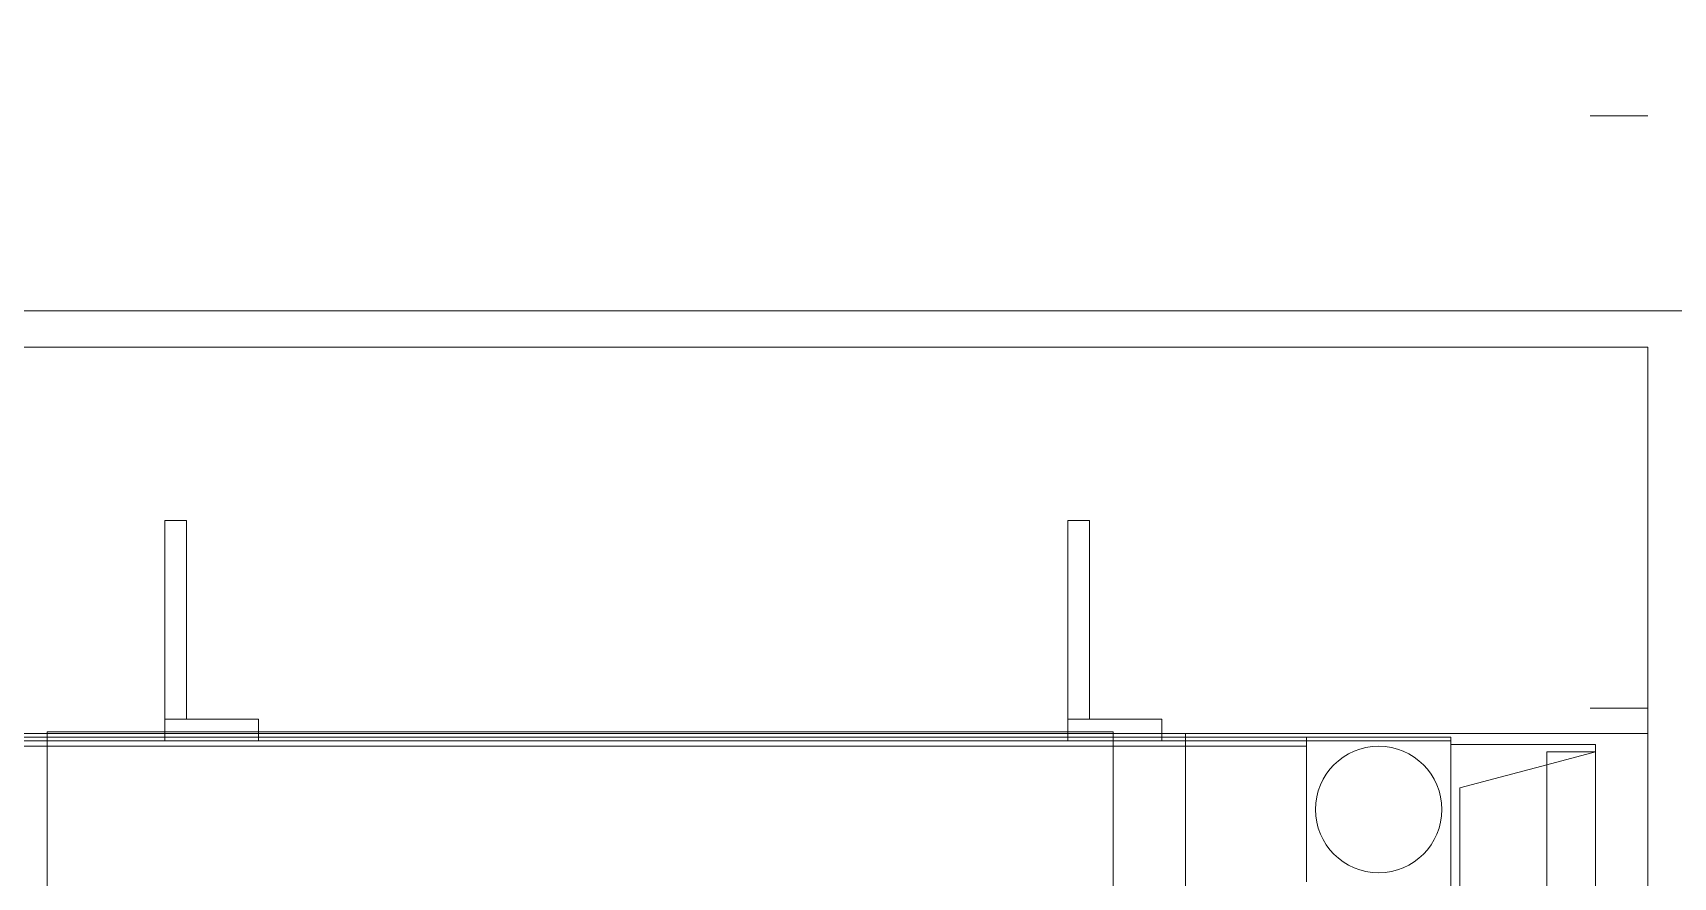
# Model space of a CAD drawing. Header units: millimetres. Extents: x 2162 to 93478, y -2737 to 52379.
# Drawn here: x 45670.7 to 46124.7, y 6453.4 to 6687.1 of the extents above; entities that cross this region are included whole.
import ezdxf

# ---------------------------------------------------------------- set-up
doc = ezdxf.new("R2010")
doc.units = ezdxf.units.MM
doc.layers.add('equipment 1', color=4, linetype='Continuous', lineweight=9)

# ---------------------------------------------------------------- blocks, each defined once
blk = doc.blocks.new('equipment 0533')
at = {"color": 0}
for p, q in [((834, 1478), (850, 1478)), ((445.5, 1430), (439.5, 1430)), ((439.5, 1430), (439.5, 1378)), ((445.5, 1430), (445.5, 1378)), ((689.5, 1430), (689.5, 1378)), ((695.5, 1430), (689.5, 1430)), ((695.5, 1430), (695.5, 1378)), ((439.5, 1378), (439.5, 1371.5)), ((445.5, 1378), (445.5, 1375)), ((689.5, 1378), (689.5, 1371.5)), ((695.5, 1378), (695.5, 1375)), ((850, 1378), (834, 1378)), ((702, 1371.5), (407, 1371.5)), ((407, 1371.5), (407, 948)), ((445.5, 1375), (439.5, 1375)), ((439.5, 1371.5), (439.5, 1369)), ((465.5, 1375), (445.5, 1375)), ((465.5, 1375), (465.5, 1371.5)), ((465.5, 1371.5), (465.5, 1369)), ((695.5, 1375), (689.5, 1375)), ((689.5, 1371.5), (689.5, 1369)), ((715.5, 1375), (695.5, 1375)), ((702, 948), (702, 1371.5)), ((715.5, 1375), (715.5, 1371)), ((-5, 1369), (795.5, 1369)), ((35.5, 1370), (755.5, 1370)), ((35.5, 1367.5), (755.5, 1367.5)), ((407, 1371), (399, 1371)), ((702, 1371), (407, 1371)), ((465.5, 1369), (439.5, 1369)), ((715.5, 1369), (689.5, 1369)), ((722, 1371), (702, 1371)), ((715.5, 1371), (715.5, 1369)), ((834, 1371), (722, 1371)), ((722, 106.5), (722, 1371)), ((755.5, 1367.5), (755.5, 1370)), ((755.5, 1370), (795.5, 1370)), ((755.5, 1367.5), (755.5, 1332.5)), ((795.5, 1370), (795.5, 1369)), ((795.5, 1369), (795.5, 1368)), ((795.5, 108), (795.5, 1368)), ((835.5, 1368), (795.5, 1368)), ((834, 1371), (850, 1371)), ((835.5, 1368), (835.5, 1366)), ((798, 1355.95), (822, 1362.38)), ((835.5, 1366), (822, 1362.38)), ((822, 1366), (835.5, 1366)), ((822, 1366), (822, 110)), ((822, 1362.38), (822, 113.62)), ((835.5, 110), (835.5, 1366)), ((798, 1355.95), (798, 120.05)), ((755.5, 1330), (755.5, 1332.5)), ((850, 0), (834, 0))]:
    blk.add_line(p, q, dxfattribs=at)
for start, end in [(90, 270), (270, 90)]:
    blk.add_arc((775.5, 1350), 17.5, start, end, dxfattribs=at)

msp = doc.modelspace()

# ---------------------------------------------------------------- linework, layer by layer
at = {"layer": 'equipment 1'}
for points in [[(46365.43, 6610.12), (45265.43, 6610.12), (45265.43, 8148.12), (46365.43, 8148.12)], [(46372.2, 5068.12), (45272.2, 5068.12), (45265.43, 6610.12), (46365.43, 6610.12)], [(45267.7, 6600.12), (46117.7, 6600.12), (46117.7, 5100.12), (45267.7, 5100.12)]]:
    msp.add_lwpolyline(points, close=True, dxfattribs=at)

# ---------------------------------------------------------------- block references
for p in [(45267.7, 6664.12), (45267.7, 5122.12)]:
    msp.add_blockref('equipment 0533', p, dxfattribs=at)

doc.saveas('drawing.dxf')
